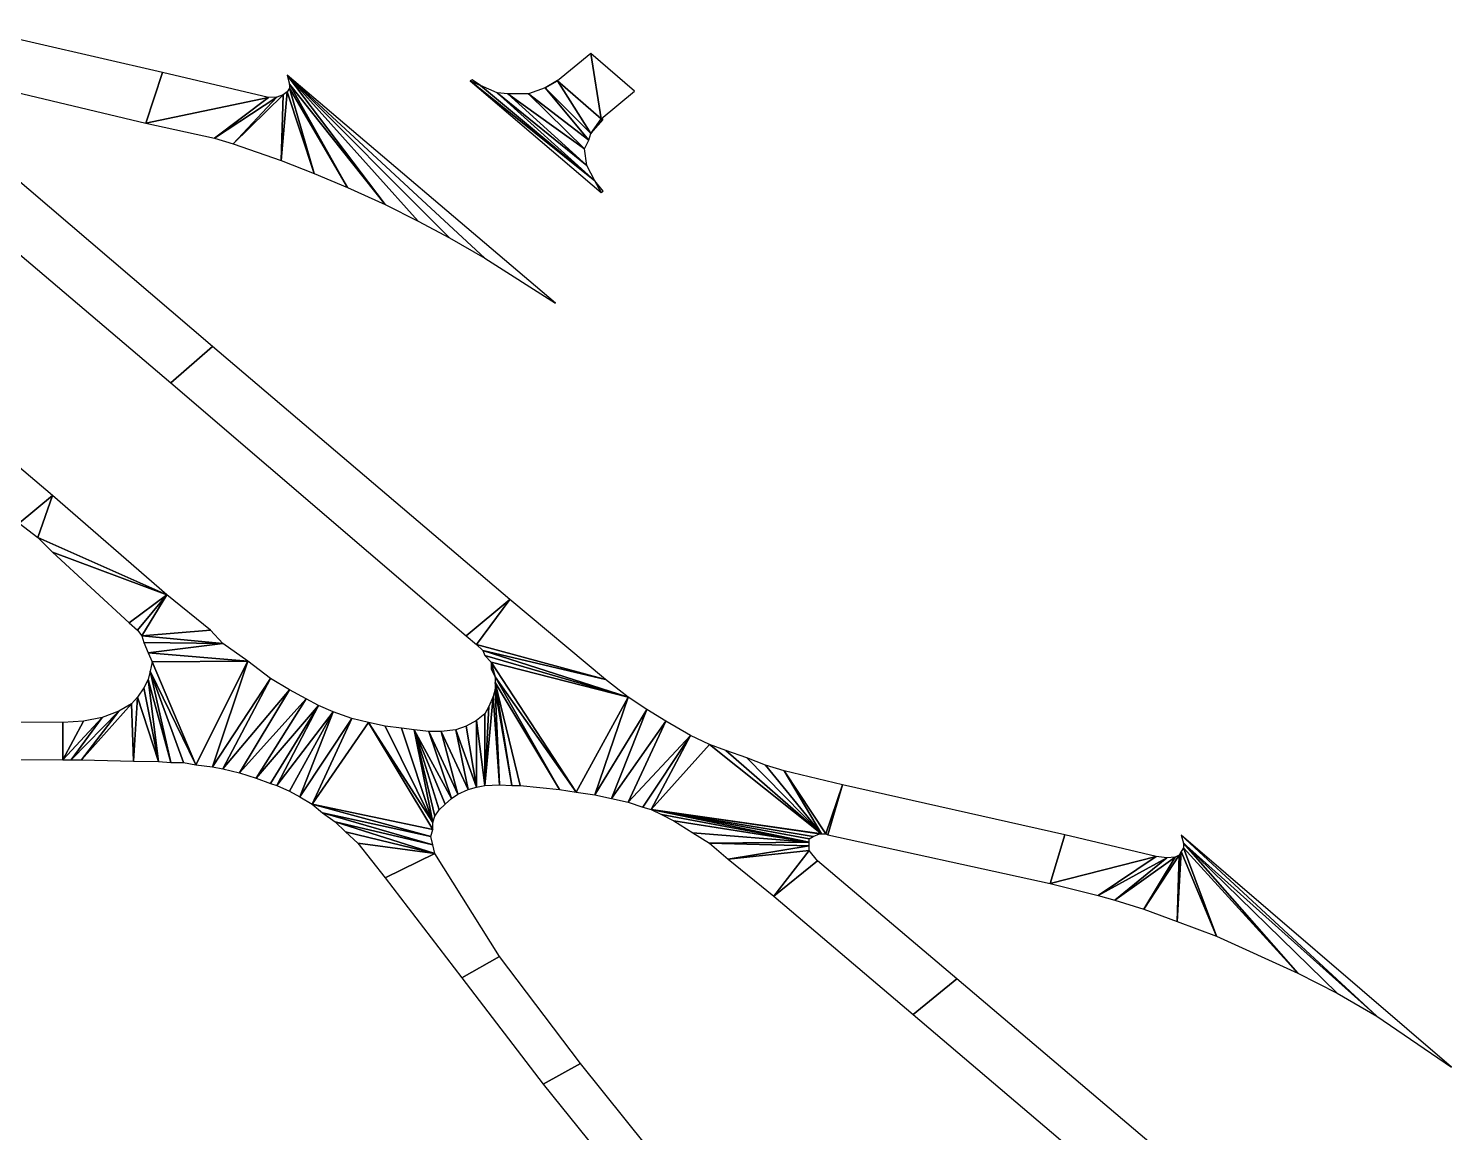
# Model space of a CAD drawing. Extents: x -35426928 to -35396732, y 11996534 to 12011444.
# Drawn here: x -35403262 to -35400524, y 12006600 to 12008725 of the extents above; entities that cross this region are included whole.
import ezdxf

# ---------------------------------------------------------------- set-up
doc = ezdxf.new("R2010")
doc.units = 0

msp = doc.modelspace()

# ---------------------------------------------------------------- linework, layer by layer
at = {"layer": 'mg_to_dxf', "color": 52}
for points in [[(-35403400, 12008629), (-35403036, 12008543), (-35403004, 12008640), (-35403372, 12008725)], [(-35402160, 12008551), (-35402160, 12008551), (-35402180, 12008677), (-35402244, 12008624)], [(-35402160, 12008551), (-35402160, 12008551), (-35402096, 12008604), (-35402180, 12008677)], [(-35403216, 12007826), (-35403216, 12007826), (-35404208, 12008668), (-35403280, 12007773)], [(-35402800, 12008592), (-35402800, 12008592), (-35403004, 12008640), (-35403036, 12008543)], [(-35402384, 12008283), (-35402384, 12008283), (-35402764, 12008635), (-35402452, 12008322)], [(-35402384, 12008283), (-35402384, 12008283), (-35402248, 12008196), (-35402764, 12008635)], [(-35402764, 12008635), (-35402764, 12008635), (-35402512, 12008354), (-35402452, 12008322)], [(-35402764, 12008635), (-35402764, 12008635), (-35402760, 12008618), (-35402576, 12008386)], [(-35402764, 12008635), (-35402764, 12008635), (-35402576, 12008386), (-35402512, 12008354)], [(-35402392, 12008615), (-35402392, 12008615), (-35402408, 12008626), (-35402412, 12008624)], [(-35402392, 12008615), (-35402392, 12008615), (-35402412, 12008624), (-35402172, 12008432)], [(-35402172, 12008432), (-35402172, 12008432), (-35402412, 12008624), (-35402160, 12008409)], [(-35402244, 12008624), (-35402244, 12008624), (-35402244, 12008625), (-35402268, 12008611)], [(-35402244, 12008624), (-35402244, 12008624), (-35402268, 12008611), (-35402180, 12008523)], [(-35402244, 12008624), (-35402244, 12008624), (-35402180, 12008523), (-35402160, 12008551)], [(-35402772, 12008597), (-35402772, 12008597), (-35402784, 12008593), (-35402868, 12008503)], [(-35402772, 12008597), (-35402772, 12008597), (-35402868, 12008503), (-35402776, 12008471)], [(-35402764, 12008603), (-35402764, 12008603), (-35402772, 12008597), (-35402776, 12008471)], [(-35402764, 12008603), (-35402764, 12008603), (-35402776, 12008471), (-35402712, 12008446)], [(-35402760, 12008610), (-35402760, 12008610), (-35402764, 12008603), (-35402712, 12008446)], [(-35402760, 12008618), (-35402760, 12008618), (-35402760, 12008610), (-35402648, 12008419)], [(-35402760, 12008618), (-35402760, 12008618), (-35402648, 12008419), (-35402576, 12008386)], [(-35402760, 12008610), (-35402760, 12008610), (-35402712, 12008446), (-35402648, 12008419)], [(-35402360, 12008601), (-35402360, 12008601), (-35402392, 12008615), (-35402172, 12008432)], [(-35402340, 12008599), (-35402340, 12008599), (-35402360, 12008601), (-35402188, 12008461)], [(-35402360, 12008601), (-35402360, 12008601), (-35402172, 12008432), (-35402188, 12008461)], [(-35402300, 12008599), (-35402300, 12008599), (-35402340, 12008599), (-35402192, 12008493)], [(-35402340, 12008599), (-35402340, 12008599), (-35402188, 12008461), (-35402192, 12008493)], [(-35402268, 12008611), (-35402268, 12008611), (-35402300, 12008599), (-35402184, 12008510)], [(-35402300, 12008599), (-35402300, 12008599), (-35402192, 12008493), (-35402184, 12008510)], [(-35402268, 12008611), (-35402268, 12008611), (-35402184, 12008510), (-35402180, 12008523)], [(-35403536, 12008508), (-35402988, 12008043), (-35402908, 12008113), (-35403456, 12008581)], [(-35402800, 12008592), (-35402800, 12008592), (-35403036, 12008543), (-35402904, 12008514)], [(-35402784, 12008593), (-35402784, 12008593), (-35402800, 12008592), (-35402904, 12008514)], [(-35402784, 12008593), (-35402784, 12008593), (-35402904, 12008514), (-35402868, 12008503)], [(-35402180, 12008523), (-35402180, 12008523), (-35402156, 12008550), (-35402160, 12008551)], [(-35402172, 12008432), (-35402172, 12008432), (-35402160, 12008409), (-35402156, 12008412)], [(-35402988, 12008043), (-35402420, 12007556), (-35402336, 12007626), (-35402908, 12008113)], [(-35403244, 12007745), (-35403244, 12007745), (-35403216, 12007826), (-35403280, 12007773)], [(-35402996, 12007635), (-35402996, 12007635), (-35403216, 12007826), (-35403244, 12007745)], [(-35403216, 12007717), (-35403216, 12007717), (-35402996, 12007635), (-35403244, 12007745)], [(-35403216, 12007717), (-35403216, 12007717), (-35403068, 12007581), (-35402996, 12007635)], [(-35403052, 12007567), (-35403052, 12007567), (-35402996, 12007635), (-35403068, 12007581)], [(-35403044, 12007556), (-35403044, 12007556), (-35402996, 12007635), (-35403052, 12007567)], [(-35403044, 12007556), (-35403044, 12007556), (-35402912, 12007567), (-35402996, 12007635)], [(-35402400, 12007539), (-35402400, 12007539), (-35402336, 12007626), (-35402420, 12007556)], [(-35402152, 12007472), (-35402152, 12007472), (-35402336, 12007626), (-35402400, 12007539)], [(-35402888, 12007541), (-35402888, 12007541), (-35402912, 12007567), (-35403044, 12007556)], [(-35403040, 12007543), (-35403040, 12007543), (-35402888, 12007541), (-35403044, 12007556)], [(-35403032, 12007523), (-35403032, 12007523), (-35402888, 12007541), (-35403040, 12007543)], [(-35403032, 12007523), (-35403032, 12007523), (-35402840, 12007507), (-35402888, 12007541)], [(-35402388, 12007528), (-35402388, 12007528), (-35402152, 12007472), (-35402400, 12007539)], [(-35402384, 12007518), (-35402384, 12007518), (-35402108, 12007438), (-35402388, 12007528)], [(-35402108, 12007438), (-35402108, 12007438), (-35402152, 12007472), (-35402388, 12007528)], [(-35403024, 12007506), (-35403024, 12007506), (-35402840, 12007507), (-35403032, 12007523)], [(-35403028, 12007488), (-35403028, 12007488), (-35402940, 12007308), (-35403024, 12007506)], [(-35402940, 12007308), (-35402940, 12007308), (-35402840, 12007507), (-35403024, 12007506)], [(-35402940, 12007308), (-35402940, 12007308), (-35402908, 12007304), (-35402840, 12007507)], [(-35402908, 12007304), (-35402908, 12007304), (-35402796, 12007474), (-35402840, 12007507)], [(-35402108, 12007438), (-35402108, 12007438), (-35402384, 12007518), (-35402372, 12007505)], [(-35402364, 12007477), (-35402364, 12007477), (-35402208, 12007255), (-35402372, 12007505)], [(-35402208, 12007255), (-35402208, 12007255), (-35402108, 12007438), (-35402372, 12007505)], [(-35402372, 12007505), (-35402372, 12007505), (-35402372, 12007492), (-35402364, 12007477)], [(-35403040, 12007456), (-35403040, 12007456), (-35403012, 12007314), (-35403032, 12007472)], [(-35403032, 12007472), (-35403032, 12007472), (-35402988, 12007312), (-35403028, 12007488)], [(-35403012, 12007314), (-35403012, 12007314), (-35402988, 12007312), (-35403032, 12007472)], [(-35403028, 12007488), (-35403028, 12007488), (-35402988, 12007312), (-35402964, 12007312)], [(-35402964, 12007312), (-35402964, 12007312), (-35402940, 12007308), (-35403028, 12007488)], [(-35402908, 12007304), (-35402908, 12007304), (-35402888, 12007300), (-35402796, 12007474)], [(-35402888, 12007300), (-35402888, 12007300), (-35402760, 12007452), (-35402796, 12007474)], [(-35402364, 12007466), (-35402364, 12007466), (-35402240, 12007260), (-35402364, 12007477)], [(-35402240, 12007260), (-35402240, 12007260), (-35402208, 12007255), (-35402364, 12007477)], [(-35403052, 12007438), (-35403052, 12007438), (-35403012, 12007314), (-35403040, 12007456)], [(-35402888, 12007300), (-35402888, 12007300), (-35402856, 12007292), (-35402760, 12007452)], [(-35402856, 12007292), (-35402856, 12007292), (-35402728, 12007435), (-35402760, 12007452)], [(-35402368, 12007439), (-35402368, 12007439), (-35402356, 12007269), (-35402364, 12007453)], [(-35402364, 12007466), (-35402364, 12007466), (-35402332, 12007268), (-35402316, 12007268)], [(-35402364, 12007453), (-35402364, 12007453), (-35402332, 12007268), (-35402364, 12007466)], [(-35402316, 12007268), (-35402316, 12007268), (-35402240, 12007260), (-35402364, 12007466)], [(-35402356, 12007269), (-35402356, 12007269), (-35402332, 12007268), (-35402364, 12007453)], [(-35403088, 12007411), (-35403088, 12007411), (-35403160, 12007317), (-35403064, 12007425)], [(-35403160, 12007317), (-35403160, 12007317), (-35403060, 12007315), (-35403064, 12007425)], [(-35403064, 12007425), (-35403064, 12007425), (-35403060, 12007315), (-35403052, 12007438)], [(-35403060, 12007315), (-35403060, 12007315), (-35403012, 12007314), (-35403052, 12007438)], [(-35402856, 12007292), (-35402856, 12007292), (-35402824, 12007282), (-35402728, 12007435)], [(-35402824, 12007282), (-35402824, 12007282), (-35402704, 12007422), (-35402728, 12007435)], [(-35402824, 12007282), (-35402824, 12007282), (-35402796, 12007272), (-35402704, 12007422)], [(-35402784, 12007268), (-35402784, 12007268), (-35402704, 12007422), (-35402796, 12007272)], [(-35402676, 12007410), (-35402676, 12007410), (-35402704, 12007422), (-35402784, 12007268)], [(-35402376, 12007420), (-35402376, 12007420), (-35402384, 12007268), (-35402368, 12007439)], [(-35402384, 12007268), (-35402384, 12007268), (-35402356, 12007269), (-35402368, 12007439)], [(-35402384, 12007406), (-35402384, 12007406), (-35402384, 12007268), (-35402376, 12007420)], [(-35402208, 12007255), (-35402208, 12007255), (-35402172, 12007250), (-35402108, 12007438)], [(-35402172, 12007250), (-35402172, 12007250), (-35402072, 12007414), (-35402108, 12007438)], [(-35403196, 12007389), (-35404780, 12007396), (-35404780, 12007324), (-35403196, 12007317)], [(-35403156, 12007392), (-35403156, 12007392), (-35403196, 12007317), (-35403120, 12007399)], [(-35403196, 12007317), (-35403196, 12007317), (-35403180, 12007317), (-35403120, 12007399)], [(-35403156, 12007392), (-35403156, 12007392), (-35403196, 12007389), (-35403196, 12007317)], [(-35403120, 12007399), (-35403120, 12007399), (-35403180, 12007317), (-35403088, 12007411)], [(-35403180, 12007317), (-35403180, 12007317), (-35403160, 12007317), (-35403088, 12007411)], [(-35402760, 12007257), (-35402760, 12007257), (-35402676, 12007410), (-35402784, 12007268)], [(-35402740, 12007246), (-35402740, 12007246), (-35402676, 12007410), (-35402760, 12007257)], [(-35402740, 12007246), (-35402740, 12007246), (-35402640, 12007397), (-35402676, 12007410)], [(-35402716, 12007232), (-35402716, 12007232), (-35402640, 12007397), (-35402740, 12007246)], [(-35402716, 12007232), (-35402716, 12007232), (-35402608, 12007389), (-35402640, 12007397)], [(-35402420, 12007382), (-35402420, 12007382), (-35402400, 12007265), (-35402400, 12007393)], [(-35402400, 12007393), (-35402400, 12007393), (-35402384, 12007268), (-35402384, 12007406)], [(-35402400, 12007265), (-35402400, 12007265), (-35402384, 12007268), (-35402400, 12007393)], [(-35402172, 12007250), (-35402172, 12007250), (-35402140, 12007243), (-35402072, 12007414)], [(-35402140, 12007243), (-35402140, 12007243), (-35402036, 12007392), (-35402072, 12007414)], [(-35402140, 12007243), (-35402140, 12007243), (-35402108, 12007236), (-35402036, 12007392)], [(-35402108, 12007236), (-35402108, 12007236), (-35401988, 12007364), (-35402036, 12007392)], [(-35402716, 12007232), (-35402716, 12007232), (-35402484, 12007183), (-35402608, 12007389)], [(-35402576, 12007382), (-35402576, 12007382), (-35402608, 12007389), (-35402484, 12007197)], [(-35402484, 12007183), (-35402484, 12007183), (-35402484, 12007197), (-35402608, 12007389)], [(-35402484, 12007197), (-35402484, 12007197), (-35402544, 12007378), (-35402576, 12007382)], [(-35402484, 12007197), (-35402484, 12007197), (-35402520, 12007375), (-35402544, 12007378)], [(-35402484, 12007197), (-35402484, 12007197), (-35402480, 12007209), (-35402520, 12007375)], [(-35402480, 12007209), (-35402480, 12007209), (-35402472, 12007221), (-35402520, 12007375)], [(-35402472, 12007221), (-35402472, 12007221), (-35402460, 12007232), (-35402520, 12007375)], [(-35402460, 12007232), (-35402460, 12007232), (-35402448, 12007243), (-35402520, 12007375)], [(-35402448, 12007243), (-35402448, 12007243), (-35402492, 12007372), (-35402520, 12007375)], [(-35402448, 12007243), (-35402448, 12007243), (-35402436, 12007251), (-35402492, 12007372)], [(-35402436, 12007251), (-35402436, 12007251), (-35402468, 12007372), (-35402492, 12007372)], [(-35402416, 12007260), (-35402416, 12007260), (-35402440, 12007375), (-35402468, 12007372)], [(-35402436, 12007251), (-35402436, 12007251), (-35402416, 12007260), (-35402468, 12007372)], [(-35402420, 12007382), (-35402420, 12007382), (-35402440, 12007375), (-35402400, 12007265)], [(-35402416, 12007260), (-35402416, 12007260), (-35402400, 12007265), (-35402440, 12007375)], [(-35402108, 12007236), (-35402108, 12007236), (-35402080, 12007226), (-35401988, 12007364)], [(-35402064, 12007222), (-35402064, 12007222), (-35401988, 12007364), (-35402080, 12007226)], [(-35401952, 12007347), (-35401952, 12007347), (-35401988, 12007364), (-35402064, 12007222)], [(-35401736, 12007175), (-35401736, 12007175), (-35401952, 12007347), (-35402064, 12007222)], [(-35401920, 12007335), (-35401920, 12007335), (-35401952, 12007347), (-35401736, 12007175)], [(-35401736, 12007175), (-35401736, 12007175), (-35401880, 12007321), (-35401920, 12007335)], [(-35401880, 12007321), (-35401880, 12007321), (-35401736, 12007175), (-35401844, 12007307)], [(-35401736, 12007175), (-35401736, 12007175), (-35401808, 12007296), (-35401844, 12007307)], [(-35401736, 12007175), (-35401736, 12007175), (-35401728, 12007175), (-35401808, 12007296)], [(-35401728, 12007175), (-35401728, 12007175), (-35401696, 12007269), (-35401808, 12007296)], [(-35401728, 12007175), (-35401728, 12007175), (-35401724, 12007173), (-35401696, 12007269)], [(-35401296, 12007079), (-35401268, 12007173), (-35401696, 12007269), (-35401724, 12007173)], [(-35402696, 12007215), (-35402696, 12007215), (-35402488, 12007170), (-35402716, 12007232)], [(-35402488, 12007170), (-35402488, 12007170), (-35402484, 12007183), (-35402716, 12007232)], [(-35402672, 12007198), (-35402672, 12007198), (-35402484, 12007154), (-35402696, 12007215)], [(-35402484, 12007154), (-35402484, 12007154), (-35402488, 12007170), (-35402696, 12007215)], [(-35402652, 12007179), (-35402652, 12007179), (-35402480, 12007137), (-35402672, 12007198)], [(-35402480, 12007137), (-35402480, 12007137), (-35402484, 12007154), (-35402672, 12007198)], [(-35401736, 12007175), (-35401736, 12007175), (-35402064, 12007222), (-35401740, 12007175)], [(-35402064, 12007222), (-35402064, 12007222), (-35402044, 12007212), (-35401760, 12007159)], [(-35402064, 12007222), (-35402064, 12007222), (-35401752, 12007170), (-35401740, 12007175)], [(-35402064, 12007222), (-35402064, 12007222), (-35401760, 12007165), (-35401752, 12007170)], [(-35402064, 12007222), (-35402064, 12007222), (-35401760, 12007159), (-35401760, 12007165)], [(-35402044, 12007212), (-35402044, 12007212), (-35402020, 12007200), (-35401760, 12007159)], [(-35402020, 12007200), (-35402020, 12007200), (-35401984, 12007177), (-35401760, 12007159)], [(-35402480, 12007137), (-35402480, 12007137), (-35402652, 12007179), (-35402628, 12007157)], [(-35401984, 12007177), (-35401984, 12007177), (-35401952, 12007157), (-35401760, 12007159)], [(-35401092, 12007131), (-35401092, 12007131), (-35401268, 12007173), (-35401296, 12007079)], [(-35400668, 12006824), (-35400668, 12006824), (-35400524, 12006726), (-35401044, 12007172)], [(-35400668, 12006824), (-35400668, 12006824), (-35401044, 12007172), (-35401040, 12007157)], [(-35402628, 12007157), (-35402628, 12007157), (-35402576, 12007090), (-35402480, 12007137)], [(-35401760, 12007159), (-35401760, 12007159), (-35401952, 12007157), (-35401760, 12007152)], [(-35401952, 12007157), (-35401952, 12007157), (-35401916, 12007126), (-35401760, 12007152)], [(-35401760, 12007152), (-35401760, 12007152), (-35401916, 12007126), (-35401760, 12007143)], [(-35401040, 12007148), (-35401040, 12007148), (-35401044, 12007141), (-35400976, 12006978)], [(-35400668, 12006824), (-35400668, 12006824), (-35401040, 12007157), (-35400744, 12006868)], [(-35401040, 12007157), (-35401040, 12007157), (-35401040, 12007148), (-35400820, 12006907)], [(-35401040, 12007157), (-35401040, 12007157), (-35400820, 12006907), (-35400744, 12006868)], [(-35401040, 12007148), (-35401040, 12007148), (-35400976, 12006978), (-35400820, 12006907)], [(-35402356, 12006939), (-35402480, 12007137), (-35402576, 12007090), (-35402428, 12006898)], [(-35401916, 12007126), (-35401916, 12007126), (-35401828, 12007055), (-35401760, 12007143)], [(-35401760, 12007143), (-35401760, 12007143), (-35401828, 12007055), (-35401744, 12007123)], [(-35401828, 12007055), (-35401560, 12006827), (-35401476, 12006896), (-35401744, 12007123)], [(-35401092, 12007131), (-35401092, 12007131), (-35401296, 12007079), (-35401204, 12007056)], [(-35401072, 12007129), (-35401072, 12007129), (-35401092, 12007131), (-35401204, 12007056)], [(-35401072, 12007129), (-35401072, 12007129), (-35401204, 12007056), (-35401172, 12007047)], [(-35401056, 12007130), (-35401056, 12007130), (-35401072, 12007129), (-35401172, 12007047)], [(-35401056, 12007130), (-35401056, 12007130), (-35401172, 12007047), (-35401116, 12007030)], [(-35401048, 12007134), (-35401048, 12007134), (-35401056, 12007130), (-35401116, 12007030)], [(-35401048, 12007134), (-35401048, 12007134), (-35401116, 12007030), (-35401052, 12007006)], [(-35401044, 12007141), (-35401044, 12007141), (-35401048, 12007134), (-35401052, 12007006)], [(-35401044, 12007141), (-35401044, 12007141), (-35401052, 12007006), (-35400976, 12006978)], [(-35402200, 12006733), (-35402356, 12006939), (-35402428, 12006898), (-35402272, 12006693)], [(-35401560, 12006827), (-35400744, 12006133), (-35400660, 12006203), (-35401476, 12006896)], [(-35401812, 12006249), (-35402200, 12006733), (-35402272, 12006693), (-35401880, 12006207)]]:
    msp.add_3dface(points, dxfattribs=at)

doc.saveas('drawing.dxf')
